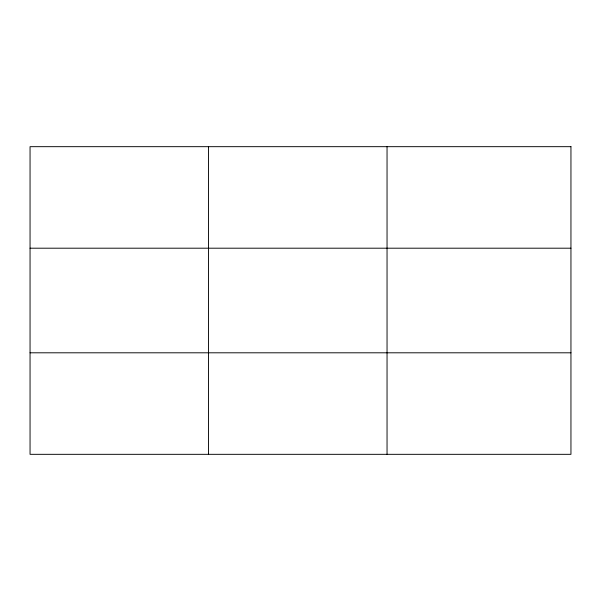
<?xml version="1.0" encoding="UTF-8"?>
<svg xmlns="http://www.w3.org/2000/svg" width="601" height="601" viewBox="0 0 601 601"><rect width="100%" height="100%" fill="white"/><g stroke="black" fill="none" stroke-linecap="round" stroke-linejoin="round"><path stroke-width="0.9" d="M208.547 454.326L208.547 146.674M387.044 454.326L387.044 146.674M30.05 248.198L570.95 248.198M30.05 352.802L570.95 352.802M570.95 146.674L30.05 146.674L30.05 454.326L570.95 454.326L570.95 146.674"/></g></svg>
